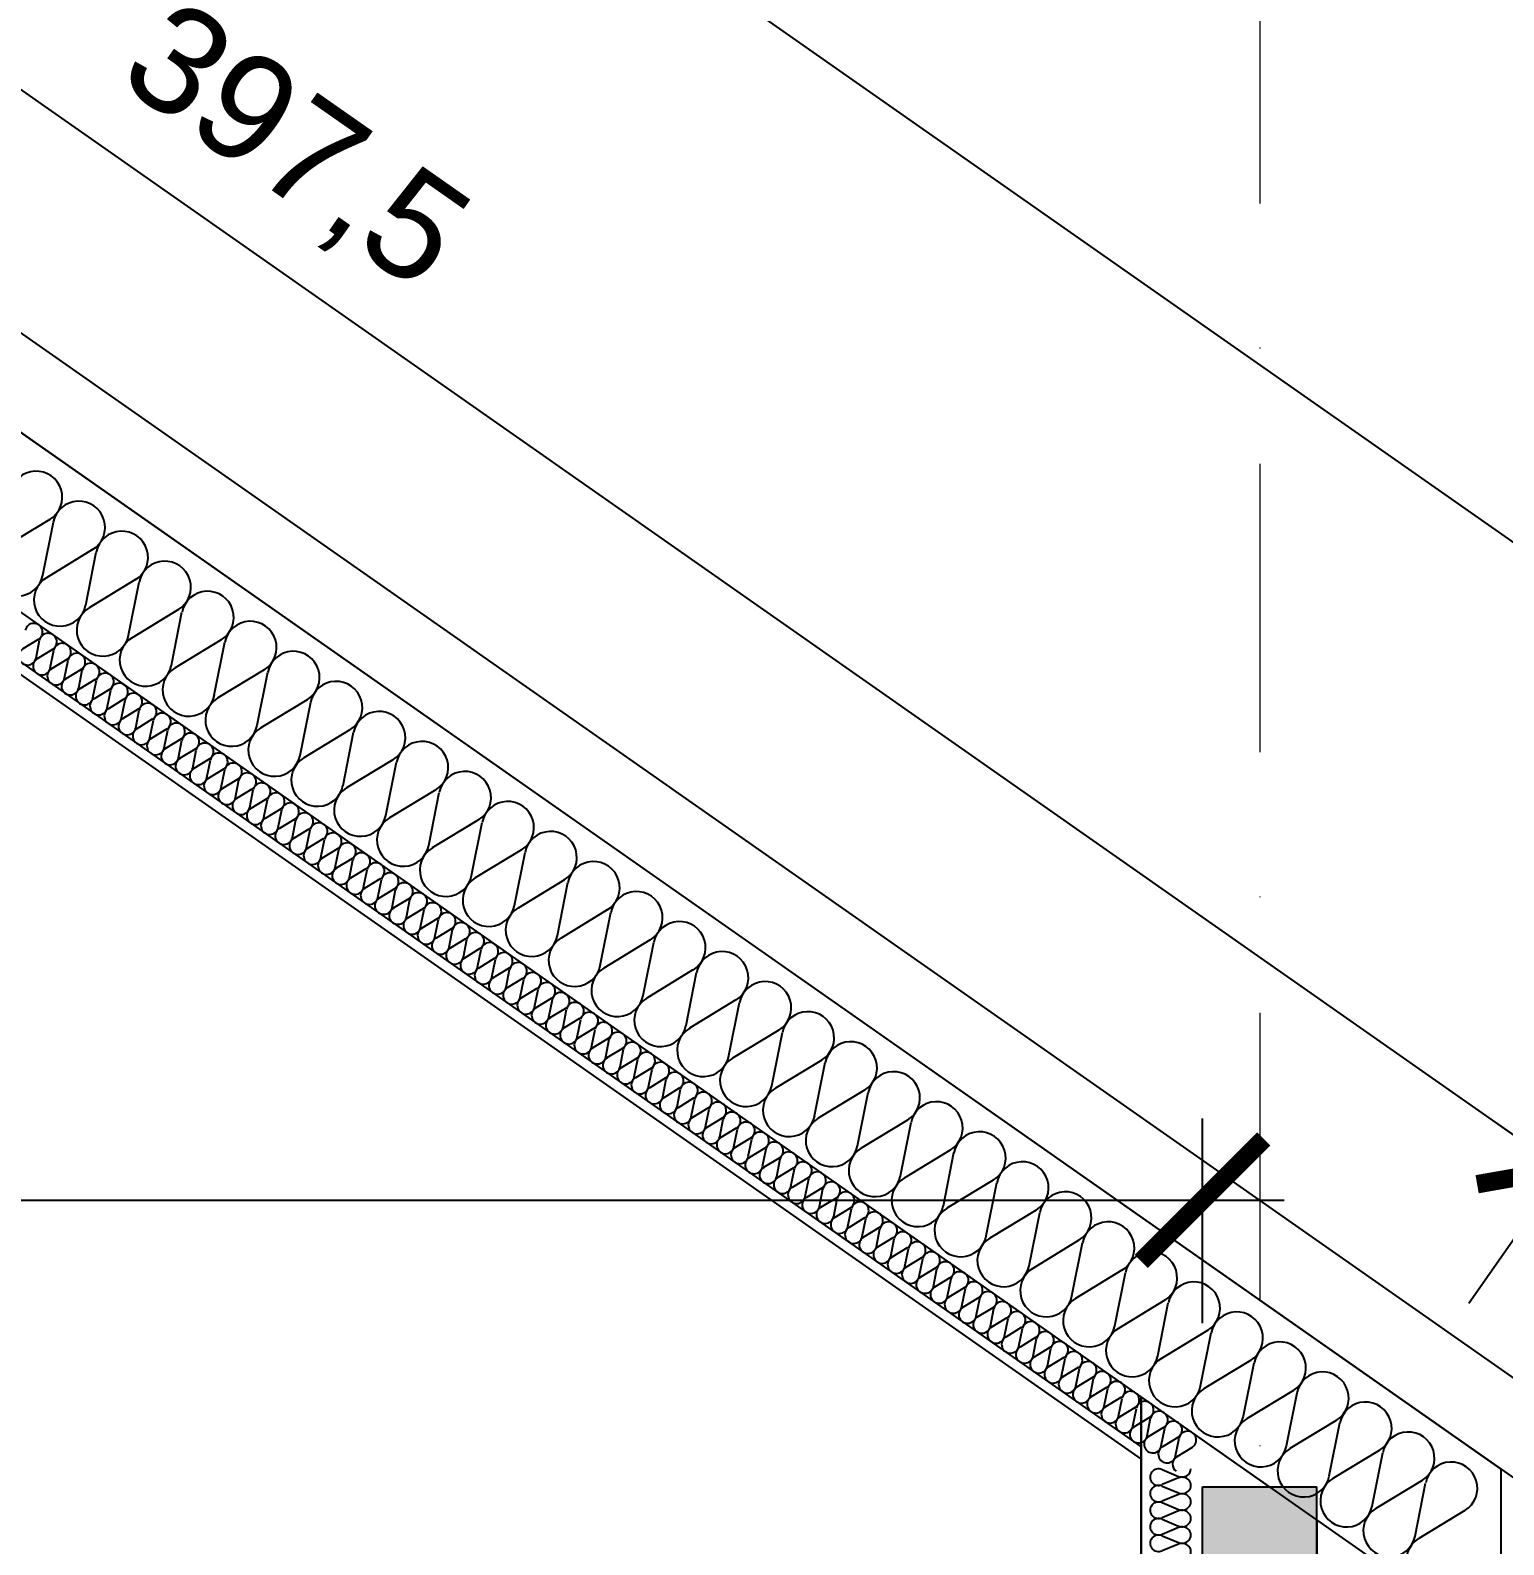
# Model space of a CAD drawing. Header units: millimetres. Extents: x 4647 to 73915, y -13612 to -8141.
# Drawn here: x 12523.1 to 12703.3, y -10676.7 to -10491.4 of the extents above; entities that cross this region are included whole.
import ezdxf
from ezdxf.enums import TextEntityAlignment as Align

# ---------------------------------------------------------------- set-up
doc = ezdxf.new("R2010")
doc.units = ezdxf.units.MM
doc.linetypes.add('Kropki i Kreski', pattern=[67.027776, 35.277777, -17.638888, 0, -14.111111])
for name, color, linetype in [('2D - Ogólne', 7, 'Continuous'), ('Konstrukcja - Dach', 7, 'Continuous'), ('Konstrukcja - Siatka mod', 7, 'Continuous'), ('Konstrukcja - Ściany zew', 7, 'Continuous')]:
    doc.layers.add(name, color=color, linetype=linetype)
doc.layers.add('a_wymiary', color=250, linetype='Continuous', lineweight=9)
doc.layers.add('Konstrukcja - Siatka mod_Nr_Pióra__1', color=7, linetype='Continuous', lineweight=5)
doc.layers.add('Konstrukcja - Siatka mod_Nr_Pióra__4', color=7, linetype='Continuous', lineweight=5, true_color=0x029e21)
doc.styles.add('GENERATED_STYLE_1', font='arialbd.ttf')
doc.styles.get("Standard").update_dxf_attribs({"font": 'arial.ttf'})
doc.dimstyles.new('1-100', dxfattribs={"dimtxt": 13, "dimasz": 15, "dimexe": 10, "dimexo": 20, "dimgap": 5, "dimtad": 1, "dimdec": 1, "dimrnd": 0.5, "dimtxsty": 'Standard', "dimblk": 'ARCHTICK', "dimcen": 0.09, "dimdle": 10, "dimadec": 0, "dimazin": 0, "dimtfac": 1, "dimtdec": 1, "dimtofl": 0, "dimtmove": 0, "dimatfit": 3, "dimfxl": 10, "dimfxlon": 1, "dimtolj": 1, "dimtzin": 0, "dimarcsym": 0})

# ---------------------------------------------------------------- blocks, each defined once
blk = doc.blocks.new('Standardowy znacznik siatki_3')
at = {"layer": 'Konstrukcja - Siatka mod_Nr_Pióra__4', "linetype": 'Kropki i Kreski'}
blk.add_line((1, 0), (1660.6, 0), dxfattribs=at)
at = {"layer": 'Konstrukcja - Siatka mod_Nr_Pióra__1', "style": 'GENERATED_STYLE_1'}
blk.add_attdef('AC_MarkerText_1', text='', height=18, rotation=90, dxfattribs=at).set_placement((-6.71, -6.83), align=Align.BOTTOM_LEFT)
blk = doc.blocks.new('_ArchTick')
at = {"color": 0, "linetype": 'ByBlock', "const_width": 0.15}
blk.add_lwpolyline([(-0.5, -0.5), (0.5, 0.5)], dxfattribs=at)
blk = doc.blocks.new('*D802')
at = {"layer": 'a_wymiary', "color": 0, "lineweight": -2, "transparency": 16777216}
for p, q in [((11649, -10180.91), (11649, -10150.91)), ((12748.98, -10180.91), (12748.98, -10150.91)), ((11639, -10160.91), (12758.98, -10160.91))]:
    blk.add_line(p, q, dxfattribs=at)
at = {"layer": 'DEFPOINTS', "color": 0, "transparency": 16777216}
for p in [(12748.98, -10160.91), (11649, -10687.41), (12748.98, -10687.41)]:
    blk.add_point(p, dxfattribs=at)
at = {"layer": 'a_wymiary', "color": 0, "lineweight": -2, "transparency": 16777216, "xscale": 15, "yscale": 15, "zscale": 15, "rotation": 180}
blk.add_blockref('_ArchTick', (11649, -10160.91), dxfattribs=at)
at = {"layer": 'a_wymiary', "color": 0, "lineweight": -2, "transparency": 16777216, "xscale": 15, "yscale": 15, "zscale": 15}
blk.add_blockref('_ArchTick', (12748.98, -10160.91), dxfattribs=at)
at = {"layer": 'a_wymiary', "color": 0, "transparency": 16777216, "insert": (12198.99, -10149.28), "char_height": 13, "attachment_point": 5}
blk.add_mtext('\\A1;1100', dxfattribs=at)
blk = doc.blocks.new('*D803')
at = {"layer": 'a_wymiary', "color": 0, "lineweight": -2, "transparency": 16777216}
for p, q in [((11731.48, -10212.51), (11731.48, -10182.51)), ((12666.48, -10212.51), (12666.48, -10182.51)), ((11721.48, -10192.51), (12676.48, -10192.51))]:
    blk.add_line(p, q, dxfattribs=at)
at = {"layer": 'DEFPOINTS', "color": 0, "transparency": 16777216}
for p in [(12666.48, -10192.51), (11731.48, -10669.57), (12666.48, -10669.57)]:
    blk.add_point(p, dxfattribs=at)
at = {"layer": 'a_wymiary', "color": 0, "lineweight": -2, "transparency": 16777216, "xscale": 15, "yscale": 15, "zscale": 15, "rotation": 180}
blk.add_blockref('_ArchTick', (11731.48, -10192.51), dxfattribs=at)
at = {"layer": 'a_wymiary', "color": 0, "lineweight": -2, "transparency": 16777216, "xscale": 15, "yscale": 15, "zscale": 15}
blk.add_blockref('_ArchTick', (12666.48, -10192.51), dxfattribs=at)
at = {"layer": 'a_wymiary', "color": 0, "transparency": 16777216, "insert": (12198.98, -10180.86), "char_height": 13, "attachment_point": 5}
blk.add_mtext('\\A1;935', dxfattribs=at)
blk = doc.blocks.new('*D808')
at = {"layer": 'a_wymiary', "color": 0, "lineweight": -2, "transparency": 16777216}
for p, q in [((12699.04, -10647.12), (12716.25, -10622.54)), ((12787.2, -10684.43), (12702.32, -10625)), ((12767.54, -10695.08), (12784.75, -10670.51))]:
    blk.add_line(p, q, dxfattribs=at)
at = {"layer": 'DEFPOINTS', "color": 0, "transparency": 16777216}
for p in [(12710.51, -10630.73), (12680.48, -10673.62), (12748.98, -10721.59)]:
    blk.add_point(p, dxfattribs=at)
at = {"layer": 'a_wymiary', "color": 0, "lineweight": -2, "transparency": 16777216, "xscale": 15, "yscale": 15, "zscale": 15}
for p, rotation in [((12710.51, -10630.73), 145.0000011270101), ((12779.01, -10678.7), 325.0000011270101)]:
    blk.add_blockref('_ArchTick', p, dxfattribs=dict(at, rotation=rotation))
at = {"layer": 'a_wymiary', "color": 0, "transparency": 16777216, "insert": (12752.11, -10644.22), "char_height": 13, "attachment_point": 5, "rotation": 325}
blk.add_mtext('\\A1;83,5', dxfattribs=at)
blk = doc.blocks.new('*D809')
at = {"layer": 'a_wymiary', "color": 0, "lineweight": -2, "transparency": 16777216}
for p, q in [((12373.56, -10419.21), (12390.77, -10394.64)), ((12718.7, -10636.47), (12376.84, -10397.09)), ((12699.04, -10647.12), (12716.25, -10622.54))]:
    blk.add_line(p, q, dxfattribs=at)
at = {"layer": 'DEFPOINTS', "color": 0, "transparency": 16777216}
for p in [(12385.03, -10402.83), (12355, -10445.72), (12680.48, -10673.62)]:
    blk.add_point(p, dxfattribs=at)
at = {"layer": 'a_wymiary', "color": 0, "lineweight": -2, "transparency": 16777216, "xscale": 15, "yscale": 15, "zscale": 15}
for p, rotation in [((12385.03, -10402.83), 145.0000011269738), ((12710.51, -10630.73), 325.0000011269738)]:
    blk.add_blockref('_ArchTick', p, dxfattribs=dict(at, rotation=rotation))
at = {"layer": 'a_wymiary', "color": 0, "transparency": 16777216, "insert": (12555.12, -10506.29), "char_height": 13, "attachment_point": 5, "rotation": 325}
blk.add_mtext('\\A1;397,5', dxfattribs=at)
blk = doc.blocks.new('*D811')
at = {"layer": 'a_wymiary', "color": 0, "lineweight": -2, "transparency": 16777216}
for p, q in [((12251.58, -10261.38), (12268.79, -10236.8)), ((12254.86, -10239.26), (12821.23, -10635.84)), ((12801.57, -10646.49), (12818.78, -10621.91))]:
    blk.add_line(p, q, dxfattribs=at)
at = {"layer": 'DEFPOINTS', "color": 0, "transparency": 16777216}
for p in [(12198.99, -10336.48), (12813.04, -10630.1), (12748.98, -10721.59)]:
    blk.add_point(p, dxfattribs=at)
at = {"layer": 'a_wymiary', "color": 0, "lineweight": -2, "transparency": 16777216, "xscale": 15, "yscale": 15, "zscale": 15}
for p, rotation in [((12263.05, -10245), 145.0000006898322), ((12813.04, -10630.1), 325.0000006898322)]:
    blk.add_blockref('_ArchTick', p, dxfattribs=dict(at, rotation=rotation))
at = {"layer": 'a_wymiary', "color": 0, "transparency": 16777216, "insert": (12545.39, -10427.05), "char_height": 13, "attachment_point": 5, "rotation": 325}
blk.add_mtext('\\A1;671,5', dxfattribs=at)
blk = doc.blocks.new('*D812')
at = {"layer": 'a_wymiary', "color": 0, "lineweight": -2, "transparency": 16777216}
for p, q in [((11731.48, -10649.57), (11731.48, -10624.52)), ((12666.48, -10649.57), (12666.48, -10624.52)), ((11721.48, -10634.52), (12676.48, -10634.52))]:
    blk.add_line(p, q, dxfattribs=at)
at = {"layer": 'DEFPOINTS', "color": 0, "transparency": 16777216}
for p in [(12666.48, -10634.52), (11731.48, -10669.57), (12666.48, -10669.57)]:
    blk.add_point(p, dxfattribs=at)
at = {"layer": 'a_wymiary', "color": 0, "lineweight": -2, "transparency": 16777216, "xscale": 15, "yscale": 15, "zscale": 15, "rotation": 180}
blk.add_blockref('_ArchTick', (11731.48, -10634.52), dxfattribs=at)
at = {"layer": 'a_wymiary', "color": 0, "lineweight": -2, "transparency": 16777216, "xscale": 15, "yscale": 15, "zscale": 15}
blk.add_blockref('_ArchTick', (12666.48, -10634.52), dxfattribs=at)
at = {"layer": 'a_wymiary', "color": 0, "transparency": 16777216, "insert": (12198.98, -10622.88), "char_height": 13, "attachment_point": 5}
blk.add_mtext('\\A1;935', dxfattribs=at)

msp = doc.modelspace()

# ---------------------------------------------------------------- hatches: boundary and pattern name
at = {"layer": 'Konstrukcja - Dach', "linetype": 'Continuous', "lineweight": 0}
msp.add_hatch(color=46, dxfattribs=at).paths.add_polyline_path([(12666.48, -10683.57), (12680.48, -10683.57), (12680.48, -10669.57), (12666.48, -10669.57)], flags=0)

# ---------------------------------------------------------------- linework, layer by layer
for p, q in [((12658.98, -10658.57), (12413.34, -10486.57)), ((12658.98, -10788.57), (12658.98, -10658.57)), ((12658.98, -10658.57), (12658.98, -10683.57)), ((12674.69, -10669.57), (12658.98, -10658.57)), ((12666.48, -10683.57), (12666.48, -10669.57)), ((12666.48, -10669.57), (12674.69, -10669.57)), ((12687.98, -10678.87), (12680.48, -10673.62)), ((12680.48, -10673.62), (12680.48, -10683.57))]:
    msp.add_line(p, q)
at = {"layer": '2D - Ogólne'}
for p, q in [((12198.99, -10314.51), (12702.98, -10667.4)), ((12525.51, -10551.29), (12519.85, -10554.72)), ((12524.65, -10558.09), (12525.95, -10551.6)), ((12530.75, -10554.96), (12525.09, -10558.4)), ((12529.9, -10561.76), (12531.19, -10555.27)), ((12536, -10558.63), (12530.34, -10562.07)), ((12535.14, -10565.43), (12536.44, -10558.94)), ((12541.24, -10562.3), (12535.58, -10565.74)), ((12540.39, -10569.11), (12541.68, -10562.61)), ((12546.49, -10565.98), (12540.83, -10569.41)), ((12545.63, -10572.78), (12546.93, -10566.29)), ((12551.73, -10569.65), (12546.07, -10573.09)), ((12550.88, -10576.45), (12552.17, -10569.96)), ((12556.97, -10573.32), (12551.32, -10576.76)), ((12556.12, -10580.12), (12557.42, -10573.63)), ((12562.22, -10576.99), (12556.56, -10580.43)), ((12561.37, -10583.79), (12562.66, -10577.3)), ((12567.46, -10580.67), (12561.81, -10584.1)), ((12566.61, -10587.47), (12567.9, -10580.97)), ((12572.71, -10584.34), (12567.05, -10587.77)), ((12571.85, -10591.14), (12573.15, -10584.65)), ((12577.95, -10588.01), (12572.29, -10591.45)), ((12577.1, -10594.81), (12578.39, -10588.32)), ((12583.2, -10591.68), (12577.54, -10595.12)), ((12582.34, -10598.48), (12583.64, -10591.99)), ((12588.44, -10595.35), (12582.78, -10598.79)), ((12587.59, -10602.15), (12588.88, -10595.66)), ((12593.69, -10599.03), (12588.03, -10602.46)), ((12592.83, -10605.83), (12594.13, -10599.33)), ((12598.93, -10602.7), (12593.27, -10606.14)), ((12598.08, -10609.5), (12599.37, -10603.01)), ((12604.17, -10606.37), (12598.52, -10609.81)), ((12603.32, -10613.17), (12604.61, -10606.68)), ((12609.42, -10610.04), (12603.76, -10613.48)), ((12608.56, -10616.84), (12609.86, -10610.35)), ((12614.66, -10613.71), (12609.01, -10617.15)), ((12613.81, -10620.52), (12615.1, -10614.02)), ((12619.91, -10617.39), (12614.25, -10620.82)), ((12619.05, -10624.19), (12620.35, -10617.7)), ((12625.15, -10621.06), (12619.49, -10624.5)), ((12624.3, -10627.86), (12625.59, -10621.37)), ((12630.4, -10624.73), (12624.74, -10628.17)), ((12629.54, -10631.53), (12630.84, -10625.04)), ((12635.64, -10628.4), (12629.98, -10631.84)), ((12634.79, -10635.2), (12636.08, -10628.71)), ((12640.88, -10632.08), (12635.23, -10635.51)), ((12640.03, -10638.88), (12641.33, -10632.38)), ((12646.13, -10635.75), (12640.47, -10639.18)), ((12645.28, -10642.55), (12646.57, -10636.06)), ((12651.37, -10639.42), (12645.72, -10642.86)), ((12650.52, -10646.22), (12651.81, -10639.73)), ((12656.62, -10643.09), (12650.96, -10646.53)), ((12655.76, -10649.89), (12657.06, -10643.4)), ((12661.86, -10646.76), (12656.2, -10650.2)), ((12661.01, -10653.56), (12662.3, -10647.07)), ((12667.11, -10650.44), (12661.45, -10653.87)), ((12666.25, -10657.24), (12667.55, -10650.75)), ((12672.35, -10654.11), (12666.69, -10657.55)), ((12671.5, -10660.91), (12672.79, -10654.42)), ((12677.6, -10657.78), (12671.94, -10661.22)), ((12676.74, -10664.58), (12678.04, -10658.09)), ((12682.84, -10661.45), (12677.18, -10664.89)), ((12681.99, -10668.25), (12683.28, -10661.76)), ((12688.08, -10665.13), (12682.43, -10668.56)), ((12687.23, -10671.93), (12688.52, -10665.43)), ((12702.98, -10667.4), (12702.98, -10689.38)), ((12693.33, -10668.8), (12687.67, -10672.23)), ((12692.47, -10675.6), (12693.77, -10669.11)), ((12698.57, -10672.47), (12692.92, -10675.91))]:
    msp.add_line(p, q, dxfattribs=at)
at = {"layer": '2D - Ogólne', "color": 161, "lineweight": 25}
for p, q in [((12419.98, -10497.32), (12658.98, -10664.67)), ((12419.58, -10498.57), (12658.98, -10666.2))]:
    msp.add_line(p, q, dxfattribs=at)
at = {"layer": '2D - Ogólne'}
for centre, start_param, end_param in [((12523.84, -10548.56), 2.728799, 6.695979), ((12529.08, -10552.23), 2.728799, 6.695979), ((12534.33, -10555.9), 2.728799, 6.695979), ((12521.52, -10557.46), 5.870392, 9.837571), ((12539.57, -10559.57), 2.728799, 6.695979), ((12526.76, -10561.13), 5.870392, 9.837571), ((12544.82, -10563.25), 2.728799, 6.695979), ((12532.01, -10564.8), 5.870392, 9.837571), ((12550.06, -10566.92), 2.728799, 6.695979), ((12537.25, -10568.47), 5.870392, 9.837571), ((12555.31, -10570.59), 2.728799, 6.695979), ((12542.5, -10572.14), 5.870392, 9.837571), ((12560.55, -10574.26), 2.728799, 6.695979), ((12547.74, -10575.82), 5.870392, 9.837571), ((12565.8, -10577.94), 2.728799, 6.695979), ((12552.98, -10579.49), 5.870392, 9.837571), ((12571.04, -10581.61), 2.728799, 6.695979), ((12558.23, -10583.16), 5.870392, 9.837571), ((12576.28, -10585.28), 2.728799, 6.695979), ((12563.47, -10586.83), 5.870392, 9.837571), ((12581.53, -10588.95), 2.728799, 6.695979), ((12568.72, -10590.5), 5.870392, 9.837571), ((12586.77, -10592.62), 2.728799, 6.695979), ((12573.96, -10594.18), 5.870392, 9.837571), ((12592.02, -10596.3), 2.728799, 6.695979), ((12579.21, -10597.85), 5.870392, 9.837571), ((12597.26, -10599.97), 2.728799, 6.695979), ((12584.45, -10601.52), 5.870392, 9.837571), ((12602.51, -10603.64), 2.728799, 6.695979), ((12589.7, -10605.19), 5.870392, 9.837571), ((12607.75, -10607.31), 2.728799, 6.695979), ((12594.94, -10608.87), 5.870392, 9.837571), ((12613, -10610.98), 2.728799, 6.695979), ((12600.18, -10612.54), 5.870392, 9.837571), ((12618.24, -10614.66), 2.728799, 6.695979), ((12605.43, -10616.21), 5.870392, 9.837571), ((12623.48, -10618.33), 2.728799, 6.695979), ((12610.67, -10619.88), 5.870392, 9.837571), ((12628.73, -10622), 2.728799, 6.695979), ((12615.92, -10623.55), 5.870392, 9.837571), ((12633.97, -10625.67), 2.728799, 6.695979), ((12621.16, -10627.23), 5.870392, 9.837571), ((12639.22, -10629.35), 2.728799, 6.695979), ((12626.41, -10630.9), 5.870392, 9.837571), ((12644.46, -10633.02), 2.728799, 6.695979), ((12631.65, -10634.57), 5.870392, 9.837571), ((12649.71, -10636.69), 2.728799, 6.695979), ((12636.9, -10638.24), 5.870392, 9.837571), ((12654.95, -10640.36), 2.728799, 6.695979), ((12642.14, -10641.91), 5.870392, 9.837571), ((12660.19, -10644.03), 2.728799, 6.695979), ((12647.38, -10645.59), 5.870392, 9.837571), ((12665.44, -10647.71), 2.728799, 6.695979), ((12652.63, -10649.26), 5.870392, 9.837571), ((12670.68, -10651.38), 2.728799, 6.695979), ((12657.87, -10652.93), 5.870392, 9.837571), ((12675.93, -10655.05), 2.728799, 6.695979), ((12663.12, -10656.6), 5.870392, 9.837571), ((12681.17, -10658.72), 2.728799, 6.695979), ((12668.36, -10660.28), 5.870392, 9.837571), ((12686.42, -10662.4), 2.728799, 6.695979), ((12673.61, -10663.95), 5.870392, 9.837571), ((12691.66, -10666.07), 2.728799, 6.695979), ((12678.85, -10667.62), 5.870392, 9.837571), ((12696.91, -10669.74), 2.728799, 6.695979), ((12684.09, -10671.29), 5.870392, 9.837571), ((12689.34, -10674.96), 5.870392, 9.837571), ((12694.58, -10678.64), 5.870392, 7.853982)]:
    msp.add_ellipse(centre, major_axis=(-2.62, 1.84), ratio=0.996583, start_param=start_param, end_param=end_param, dxfattribs=at)
at = {"layer": 'Konstrukcja - Dach'}
for p, q in [((12748.98, -10687.41), (12198.99, -10302.3)), ((12748.98, -10699.61), (12198.99, -10314.51)), ((12748.98, -10699.61), (12198.99, -10314.51)), ((12748.98, -10721.59), (12198.99, -10336.48)), ((12524.11, -10565.95), (12522.23, -10567.1)), ((12523.83, -10568.22), (12524.26, -10566.05)), ((12525.86, -10567.17), (12523.97, -10568.32)), ((12525.57, -10569.44), (12526, -10567.27)), ((12527.6, -10568.39), (12525.71, -10569.54)), ((12527.31, -10570.66), (12527.74, -10568.49)), ((12529.34, -10569.61), (12527.46, -10570.76)), ((12529.05, -10571.88), (12529.49, -10569.71)), ((12531.08, -10570.83), (12529.2, -10571.98)), ((12530.79, -10573.1), (12531.23, -10570.93)), ((12532.82, -10572.05), (12530.94, -10573.2)), ((12532.54, -10574.32), (12532.97, -10572.15)), ((12534.57, -10573.27), (12532.68, -10574.42)), ((12534.28, -10575.54), (12534.71, -10573.37)), ((12536.31, -10574.49), (12534.42, -10575.64)), ((12536.02, -10576.76), (12536.45, -10574.59)), ((12538.05, -10575.71), (12536.17, -10576.86)), ((12537.76, -10577.98), (12538.2, -10575.81)), ((12539.79, -10576.93), (12537.91, -10578.08)), ((12539.5, -10579.19), (12539.94, -10577.03)), ((12541.53, -10578.15), (12539.65, -10579.3)), ((12541.25, -10580.41), (12541.68, -10578.25)), ((12543.28, -10579.37), (12541.39, -10580.52)), ((12542.99, -10581.63), (12543.42, -10579.47)), ((12545.02, -10580.59), (12543.13, -10581.74)), ((12544.73, -10582.85), (12545.16, -10580.69)), ((12546.76, -10581.81), (12544.88, -10582.96)), ((12546.47, -10584.07), (12546.91, -10581.91)), ((12548.5, -10583.03), (12546.62, -10584.18)), ((12548.21, -10585.29), (12548.65, -10583.13)), ((12550.24, -10584.25), (12548.36, -10585.4)), ((12549.96, -10586.51), (12550.39, -10584.35)), ((12551.99, -10585.47), (12550.1, -10586.62)), ((12551.7, -10587.73), (12552.13, -10585.57)), ((12553.73, -10586.69), (12551.84, -10587.84)), ((12553.44, -10588.95), (12553.87, -10586.79)), ((12555.47, -10587.91), (12553.59, -10589.06)), ((12555.18, -10590.17), (12555.62, -10588.01)), ((12557.21, -10589.13), (12555.33, -10590.28)), ((12556.92, -10591.39), (12557.36, -10589.23)), ((12558.95, -10590.35), (12557.07, -10591.49)), ((12558.67, -10592.61), (12559.1, -10590.45)), ((12560.7, -10591.57), (12558.81, -10592.71)), ((12560.41, -10593.83), (12560.84, -10591.67)), ((12562.44, -10592.79), (12560.55, -10593.93)), ((12562.15, -10595.05), (12562.58, -10592.89)), ((12564.18, -10594.01), (12562.3, -10595.15)), ((12563.89, -10596.27), (12564.33, -10594.11)), ((12565.92, -10595.23), (12564.04, -10596.37)), ((12565.63, -10597.49), (12566.07, -10595.33)), ((12567.66, -10596.45), (12565.78, -10597.59)), ((12567.38, -10598.71), (12567.81, -10596.55)), ((12569.41, -10597.67), (12567.52, -10598.81)), ((12569.12, -10599.93), (12569.55, -10597.77)), ((12571.15, -10598.89), (12569.26, -10600.03)), ((12570.86, -10601.15), (12571.29, -10598.99)), ((12572.89, -10600.11), (12571.01, -10601.25)), ((12572.6, -10602.37), (12573.04, -10600.21)), ((12574.63, -10601.33), (12572.75, -10602.47)), ((12574.34, -10603.59), (12574.78, -10601.43)), ((12576.37, -10602.54), (12574.49, -10603.69)), ((12576.09, -10604.81), (12576.52, -10602.65)), ((12578.12, -10603.76), (12576.23, -10604.91)), ((12577.83, -10606.03), (12578.26, -10603.87)), ((12579.86, -10604.98), (12577.97, -10606.13)), ((12579.57, -10607.25), (12580, -10605.09)), ((12581.6, -10606.2), (12579.72, -10607.35)), ((12581.31, -10608.47), (12581.75, -10606.31)), ((12583.34, -10607.42), (12581.46, -10608.57)), ((12583.05, -10609.69), (12583.49, -10607.53)), ((12585.08, -10608.64), (12583.2, -10609.79)), ((12584.8, -10610.91), (12585.23, -10608.75)), ((12586.83, -10609.86), (12584.94, -10611.01)), ((12586.54, -10612.13), (12586.97, -10609.97)), ((12588.57, -10611.08), (12586.68, -10612.23)), ((12588.28, -10613.35), (12588.71, -10611.19)), ((12590.31, -10612.3), (12588.43, -10613.45)), ((12590.02, -10614.57), (12590.46, -10612.41)), ((12592.05, -10613.52), (12590.17, -10614.67)), ((12591.76, -10615.79), (12592.2, -10613.63)), ((12593.79, -10614.74), (12591.91, -10615.89)), ((12593.51, -10617.01), (12593.94, -10614.84)), ((12595.54, -10615.96), (12593.65, -10617.11)), ((12595.25, -10618.23), (12595.68, -10616.06)), ((12597.28, -10617.18), (12595.39, -10618.33)), ((12596.99, -10619.45), (12597.42, -10617.28)), ((12599.02, -10618.4), (12597.14, -10619.55)), ((12598.73, -10620.67), (12599.17, -10618.5)), ((12600.76, -10619.62), (12598.88, -10620.77)), ((12600.47, -10621.89), (12600.91, -10619.72)), ((12602.5, -10620.84), (12600.62, -10621.99)), ((12602.22, -10623.11), (12602.65, -10620.94)), ((12604.25, -10622.06), (12602.36, -10623.21)), ((12603.96, -10624.33), (12604.39, -10622.16)), ((12605.99, -10623.28), (12604.1, -10624.43)), ((12605.7, -10625.55), (12606.13, -10623.38)), ((12607.73, -10624.5), (12605.85, -10625.65)), ((12607.44, -10626.76), (12607.88, -10624.6)), ((12609.47, -10625.72), (12607.59, -10626.87)), ((12609.18, -10627.98), (12609.62, -10625.82)), ((12611.21, -10626.94), (12609.33, -10628.09)), ((12610.93, -10629.2), (12611.36, -10627.04)), ((12612.96, -10628.16), (12611.07, -10629.31)), ((12612.67, -10630.42), (12613.1, -10628.26)), ((12614.7, -10629.38), (12612.81, -10630.53)), ((12614.41, -10631.64), (12614.84, -10629.48)), ((12616.44, -10630.6), (12614.56, -10631.75)), ((12616.15, -10632.86), (12616.59, -10630.7)), ((12618.18, -10631.82), (12616.3, -10632.97)), ((12617.89, -10634.08), (12618.33, -10631.92)), ((12619.92, -10633.04), (12618.04, -10634.19)), ((12619.64, -10635.3), (12620.07, -10633.14)), ((12621.66, -10634.26), (12619.78, -10635.41)), ((12621.38, -10636.52), (12621.81, -10634.36)), ((12623.41, -10635.48), (12621.52, -10636.63)), ((12623.12, -10637.74), (12623.55, -10635.58)), ((12625.15, -10636.7), (12623.27, -10637.85)), ((12624.86, -10638.96), (12625.3, -10636.8)), ((12626.89, -10637.92), (12625.01, -10639.06)), ((12626.6, -10640.18), (12627.04, -10638.02)), ((12628.63, -10639.14), (12626.75, -10640.28)), ((12628.35, -10641.4), (12628.78, -10639.24)), ((12630.37, -10640.36), (12628.49, -10641.5)), ((12630.09, -10642.62), (12630.52, -10640.46)), ((12632.12, -10641.58), (12630.23, -10642.72)), ((12631.83, -10643.84), (12632.26, -10641.68)), ((12633.86, -10642.8), (12631.98, -10643.94)), ((12633.57, -10645.06), (12634.01, -10642.9)), ((12635.6, -10644.02), (12633.72, -10645.16)), ((12635.31, -10646.28), (12635.75, -10644.12)), ((12637.34, -10645.24), (12635.46, -10646.38)), ((12637.06, -10647.5), (12637.49, -10645.34)), ((12639.08, -10646.46), (12637.2, -10647.6)), ((12638.8, -10648.72), (12639.23, -10646.56)), ((12640.83, -10647.68), (12638.94, -10648.82)), ((12640.54, -10649.94), (12640.97, -10647.78)), ((12642.57, -10648.9), (12640.69, -10650.04)), ((12642.28, -10651.16), (12642.72, -10649)), ((12644.31, -10650.11), (12642.43, -10651.26)), ((12644.02, -10652.38), (12644.46, -10650.22)), ((12646.05, -10651.33), (12644.17, -10652.48)), ((12645.76, -10653.6), (12646.2, -10651.44)), ((12647.79, -10652.55), (12645.91, -10653.7)), ((12647.51, -10654.82), (12647.94, -10652.66)), ((12649.54, -10653.77), (12647.65, -10654.92)), ((12649.25, -10656.04), (12649.68, -10653.88)), ((12651.28, -10654.99), (12649.4, -10656.14)), ((12650.99, -10657.26), (12651.42, -10655.1)), ((12653.02, -10656.21), (12651.14, -10657.36)), ((12652.73, -10658.48), (12653.17, -10656.32)), ((12654.76, -10657.43), (12652.88, -10658.58)), ((12654.47, -10659.7), (12654.91, -10657.54)), ((12656.5, -10658.65), (12654.62, -10659.8)), ((12656.22, -10660.92), (12656.65, -10658.76)), ((12658.25, -10659.87), (12656.36, -10661.02)), ((12657.96, -10662.14), (12658.39, -10659.98)), ((12659.99, -10661.09), (12658.11, -10662.24)), ((12659.7, -10663.36), (12660.13, -10661.2)), ((12661.73, -10662.31), (12659.85, -10663.46)), ((12661.44, -10664.58), (12661.88, -10662.41)), ((12663.47, -10663.53), (12661.59, -10664.68)), ((12663.18, -10665.8), (12663.62, -10663.63)), ((12665.21, -10664.75), (12663.33, -10665.9)), ((12661.54, -10667.46), (12663.56, -10668.3)), ((12663.56, -10668.47), (12661.54, -10669.31)), ((12661.54, -10669.48), (12663.56, -10670.33)), ((12663.56, -10670.5), (12661.54, -10671.34)), ((12661.54, -10671.51), (12663.56, -10672.35)), ((12663.56, -10672.52), (12661.54, -10673.36)), ((12661.54, -10673.53), (12663.56, -10674.37)), ((12663.56, -10674.54), (12661.54, -10675.39)), ((12661.54, -10675.56), (12663.56, -10676.4)), ((12663.56, -10676.57), (12661.54, -10677.41))]:
    msp.add_line(p, q, dxfattribs=at)
at = {"layer": 'Konstrukcja - Dach', "color": 171, "lineweight": 25}
for p, q in [((12666.48, -10669.57), (12680.48, -10669.57)), ((12666.48, -10683.57), (12666.48, -10669.57)), ((12680.48, -10683.57), (12680.48, -10669.57))]:
    msp.add_line(p, q, dxfattribs=at)
at = {"layer": 'Konstrukcja - Dach'}
for centre, major_axis, ratio, start_param, end_param in [((12523.56, -10565.04), (-0.61, -0.871), 0.999898, 1.158003, 5.125183), ((12525.3, -10566.26), (-0.61, -0.871), 0.999898, 1.158003, 5.125183), ((12522.78, -10568.01), (-0.61, -0.871), 0.999898, 4.299595, 8.266774), ((12527.04, -10567.48), (-0.61, -0.871), 0.999898, 1.158003, 5.125183), ((12528.79, -10568.7), (-0.61, -0.871), 0.999898, 1.158003, 5.125183), ((12524.53, -10569.23), (-0.61, -0.871), 0.999898, 4.299595, 8.266774), ((12526.27, -10570.45), (-0.61, -0.871), 0.999898, 4.299595, 8.266774), ((12530.53, -10569.92), (-0.61, -0.871), 0.999898, 1.158003, 5.125183), ((12528.01, -10571.67), (-0.61, -0.871), 0.999898, 4.299595, 8.266774), ((12532.27, -10571.14), (-0.61, -0.871), 0.999898, 1.158003, 5.125183), ((12534.01, -10572.36), (-0.61, -0.871), 0.999898, 1.158003, 5.125183), ((12529.75, -10572.89), (-0.61, -0.871), 0.999898, 4.299595, 8.266774), ((12531.49, -10574.11), (-0.61, -0.871), 0.999898, 4.299595, 8.266774), ((12535.75, -10573.58), (-0.61, -0.871), 0.999898, 1.158003, 5.125183), ((12533.24, -10575.33), (-0.61, -0.871), 0.999898, 4.299595, 8.266774), ((12537.5, -10574.8), (-0.61, -0.871), 0.999898, 1.158003, 5.125183), ((12539.24, -10576.02), (-0.61, -0.871), 0.999898, 1.158003, 5.125183), ((12534.98, -10576.55), (-0.61, -0.871), 0.999898, 4.299595, 8.266774), ((12536.72, -10577.77), (-0.61, -0.871), 0.999898, 4.299595, 8.266774), ((12540.98, -10577.24), (-0.61, -0.871), 0.999898, 1.158003, 5.125183), ((12538.46, -10578.99), (-0.61, -0.871), 0.999898, 4.299595, 8.266774), ((12542.72, -10578.46), (-0.61, -0.871), 0.999898, 1.158003, 5.125183), ((12544.46, -10579.68), (-0.61, -0.871), 0.999898, 1.158003, 5.125183), ((12540.2, -10580.21), (-0.61, -0.871), 0.999898, 4.299595, 8.266774), ((12541.95, -10581.43), (-0.61, -0.871), 0.999898, 4.299595, 8.266774), ((12546.21, -10580.9), (-0.61, -0.871), 0.999898, 1.158003, 5.125183), ((12543.69, -10582.64), (-0.61, -0.871), 0.999898, 4.299595, 8.266774), ((12547.95, -10582.12), (-0.61, -0.871), 0.999898, 1.158003, 5.125183), ((12549.69, -10583.34), (-0.61, -0.871), 0.999898, 1.158003, 5.125183), ((12545.43, -10583.86), (-0.61, -0.871), 0.999898, 4.299595, 8.266774), ((12547.17, -10585.08), (-0.61, -0.871), 0.999898, 4.299595, 8.266774), ((12551.43, -10584.56), (-0.61, -0.871), 0.999898, 1.158003, 5.125183), ((12548.91, -10586.3), (-0.61, -0.871), 0.999898, 4.299595, 8.266774), ((12553.17, -10585.78), (-0.61, -0.871), 0.999898, 1.158003, 5.125183), ((12554.92, -10587), (-0.61, -0.871), 0.999898, 1.158003, 5.125183), ((12550.66, -10587.52), (-0.61, -0.871), 0.999898, 4.299595, 8.266774), ((12552.4, -10588.74), (-0.61, -0.871), 0.999898, 4.299595, 8.266774), ((12556.66, -10588.22), (-0.61, -0.871), 0.999898, 1.158003, 5.125183), ((12554.14, -10589.96), (-0.61, -0.871), 0.999898, 4.299595, 8.266774), ((12558.4, -10589.44), (-0.61, -0.871), 0.999898, 1.158003, 5.125183), ((12560.14, -10590.66), (-0.61, -0.871), 0.999898, 1.158003, 5.125183), ((12555.88, -10591.18), (-0.61, -0.871), 0.999898, 4.299595, 8.266774), ((12557.62, -10592.4), (-0.61, -0.871), 0.999898, 4.299595, 8.266774), ((12561.88, -10591.88), (-0.61, -0.871), 0.999898, 1.158003, 5.125183), ((12559.37, -10593.62), (-0.61, -0.871), 0.999898, 4.299595, 8.266774), ((12563.63, -10593.1), (-0.61, -0.871), 0.999898, 1.158003, 5.125183), ((12565.37, -10594.32), (-0.61, -0.871), 0.999898, 1.158003, 5.125183), ((12561.11, -10594.84), (-0.61, -0.871), 0.999898, 4.299595, 8.266774), ((12562.85, -10596.06), (-0.61, -0.871), 0.999898, 4.299595, 8.266774), ((12567.11, -10595.54), (-0.61, -0.871), 0.999898, 1.158003, 5.125183), ((12564.59, -10597.28), (-0.61, -0.871), 0.999898, 4.299595, 8.266774), ((12568.85, -10596.76), (-0.61, -0.871), 0.999898, 1.158003, 5.125183), ((12570.59, -10597.98), (-0.61, -0.871), 0.999898, 1.158003, 5.125183), ((12566.33, -10598.5), (-0.61, -0.871), 0.999898, 4.299595, 8.266774), ((12568.08, -10599.72), (-0.61, -0.871), 0.999898, 4.299595, 8.266774), ((12572.34, -10599.2), (-0.61, -0.871), 0.999898, 1.158003, 5.125183), ((12574.08, -10600.42), (-0.61, -0.871), 0.999898, 1.158003, 5.125183), ((12569.82, -10600.94), (-0.61, -0.871), 0.999898, 4.299595, 8.266774), ((12575.82, -10601.64), (-0.61, -0.871), 0.999898, 1.158003, 5.125183), ((12571.56, -10602.16), (-0.61, -0.871), 0.999898, 4.299595, 8.266774), ((12573.3, -10603.38), (-0.61, -0.871), 0.999898, 4.299595, 8.266774), ((12577.56, -10602.86), (-0.61, -0.871), 0.999898, 1.158003, 5.125183), ((12579.3, -10604.08), (-0.61, -0.871), 0.999898, 1.158003, 5.125183), ((12575.04, -10604.6), (-0.61, -0.871), 0.999898, 4.299595, 8.266774), ((12576.79, -10605.82), (-0.61, -0.871), 0.999898, 4.299595, 8.266774), ((12581.05, -10605.3), (-0.61, -0.871), 0.999898, 1.158003, 5.125183), ((12578.53, -10607.04), (-0.61, -0.871), 0.999898, 4.299595, 8.266774), ((12582.79, -10606.52), (-0.61, -0.871), 0.999898, 1.158003, 5.125183), ((12584.53, -10607.74), (-0.61, -0.871), 0.999898, 1.158003, 5.125183), ((12580.27, -10608.26), (-0.61, -0.871), 0.999898, 4.299595, 8.266774), ((12582.01, -10609.48), (-0.61, -0.871), 0.999898, 4.299595, 8.266774), ((12586.27, -10608.96), (-0.61, -0.871), 0.999898, 1.158003, 5.125183), ((12583.75, -10610.7), (-0.61, -0.871), 0.999898, 4.299595, 8.266774), ((12588.01, -10610.18), (-0.61, -0.871), 0.999898, 1.158003, 5.125183), ((12589.76, -10611.39), (-0.61, -0.871), 0.999898, 1.158003, 5.125183), ((12585.5, -10611.92), (-0.61, -0.871), 0.999898, 4.299595, 8.266774), ((12587.24, -10613.14), (-0.61, -0.871), 0.999898, 4.299595, 8.266774), ((12591.5, -10612.61), (-0.61, -0.871), 0.999898, 1.158003, 5.125183), ((12588.98, -10614.36), (-0.61, -0.871), 0.999898, 4.299595, 8.266774), ((12593.24, -10613.83), (-0.61, -0.871), 0.999898, 1.158003, 5.125183), ((12594.98, -10615.05), (-0.61, -0.871), 0.999898, 1.158003, 5.125183), ((12590.72, -10615.58), (-0.61, -0.871), 0.999898, 4.299595, 8.266774), ((12592.46, -10616.8), (-0.61, -0.871), 0.999898, 4.299595, 8.266774), ((12596.72, -10616.27), (-0.61, -0.871), 0.999898, 1.158003, 5.125183), ((12594.21, -10618.02), (-0.61, -0.871), 0.999898, 4.299595, 8.266774), ((12598.47, -10617.49), (-0.61, -0.871), 0.999898, 1.158003, 5.125183), ((12600.21, -10618.71), (-0.61, -0.871), 0.999898, 1.158003, 5.125183), ((12595.95, -10619.24), (-0.61, -0.871), 0.999898, 4.299595, 8.266774), ((12597.69, -10620.46), (-0.61, -0.871), 0.999898, 4.299595, 8.266774), ((12601.95, -10619.93), (-0.61, -0.871), 0.999898, 1.158003, 5.125183), ((12599.43, -10621.68), (-0.61, -0.871), 0.999898, 4.299595, 8.266774), ((12603.69, -10621.15), (-0.61, -0.871), 0.999898, 1.158003, 5.125183), ((12605.43, -10622.37), (-0.61, -0.871), 0.999898, 1.158003, 5.125183), ((12601.17, -10622.9), (-0.61, -0.871), 0.999898, 4.299595, 8.266774), ((12602.91, -10624.12), (-0.61, -0.871), 0.999898, 4.299595, 8.266774), ((12607.18, -10623.59), (-0.61, -0.871), 0.999898, 1.158003, 5.125183), ((12604.66, -10625.34), (-0.61, -0.871), 0.999898, 4.299595, 8.266774), ((12608.92, -10624.81), (-0.61, -0.871), 0.999898, 1.158003, 5.125183), ((12610.66, -10626.03), (-0.61, -0.871), 0.999898, 1.158003, 5.125183), ((12606.4, -10626.56), (-0.61, -0.871), 0.999898, 4.299595, 8.266774), ((12608.14, -10627.78), (-0.61, -0.871), 0.999898, 4.299595, 8.266774), ((12612.4, -10627.25), (-0.61, -0.871), 0.999898, 1.158003, 5.125183), ((12609.88, -10629), (-0.61, -0.871), 0.999898, 4.299595, 8.266774), ((12614.14, -10628.47), (-0.61, -0.871), 0.999898, 1.158003, 5.125183), ((12615.89, -10629.69), (-0.61, -0.871), 0.999898, 1.158003, 5.125183), ((12611.62, -10630.22), (-0.61, -0.871), 0.999898, 4.299595, 8.266774), ((12613.37, -10631.43), (-0.61, -0.871), 0.999898, 4.299595, 8.266774), ((12617.63, -10630.91), (-0.61, -0.871), 0.999898, 1.158003, 5.125183), ((12615.11, -10632.65), (-0.61, -0.871), 0.999898, 4.299595, 8.266774), ((12619.37, -10632.13), (-0.61, -0.871), 0.999898, 1.158003, 5.125183), ((12621.11, -10633.35), (-0.61, -0.871), 0.999898, 1.158003, 5.125183), ((12616.85, -10633.87), (-0.61, -0.871), 0.999898, 4.299595, 8.266774), ((12618.59, -10635.09), (-0.61, -0.871), 0.999898, 4.299595, 8.266774), ((12622.85, -10634.57), (-0.61, -0.871), 0.999898, 1.158003, 5.125183), ((12620.33, -10636.31), (-0.61, -0.871), 0.999898, 4.299595, 8.266774), ((12624.6, -10635.79), (-0.61, -0.871), 0.999898, 1.158003, 5.125183), ((12626.34, -10637.01), (-0.61, -0.871), 0.999898, 1.158003, 5.125183), ((12622.08, -10637.53), (-0.61, -0.871), 0.999898, 4.299595, 8.266774), ((12623.82, -10638.75), (-0.61, -0.871), 0.999898, 4.299595, 8.266774), ((12628.08, -10638.23), (-0.61, -0.871), 0.999898, 1.158003, 5.125183), ((12625.56, -10639.97), (-0.61, -0.871), 0.999898, 4.299595, 8.266774), ((12629.82, -10639.45), (-0.61, -0.871), 0.999898, 1.158003, 5.125183), ((12631.56, -10640.67), (-0.61, -0.871), 0.999898, 1.158003, 5.125183), ((12627.3, -10641.19), (-0.61, -0.871), 0.999898, 4.299595, 8.266774), ((12629.04, -10642.41), (-0.61, -0.871), 0.999898, 4.299595, 8.266774), ((12633.31, -10641.89), (-0.61, -0.871), 0.999898, 1.158003, 5.125183), ((12630.79, -10643.63), (-0.61, -0.871), 0.999898, 4.299595, 8.266774), ((12635.05, -10643.11), (-0.61, -0.871), 0.999898, 1.158003, 5.125183), ((12636.79, -10644.33), (-0.61, -0.871), 0.999898, 1.158003, 5.125183), ((12632.53, -10644.85), (-0.61, -0.871), 0.999898, 4.299595, 8.266774), ((12634.27, -10646.07), (-0.61, -0.871), 0.999898, 4.299595, 8.266774), ((12638.53, -10645.55), (-0.61, -0.871), 0.999898, 1.158003, 5.125183), ((12636.01, -10647.29), (-0.61, -0.871), 0.999898, 4.299595, 8.266774), ((12640.27, -10646.77), (-0.61, -0.871), 0.999898, 1.158003, 5.125183), ((12642.02, -10647.99), (-0.61, -0.871), 0.999898, 1.158003, 5.125183), ((12637.75, -10648.51), (-0.61, -0.871), 0.999898, 4.299595, 8.266774), ((12639.5, -10649.73), (-0.61, -0.871), 0.999898, 4.299595, 8.266774), ((12643.76, -10649.21), (-0.61, -0.871), 0.999898, 1.158003, 5.125183), ((12645.5, -10650.43), (-0.61, -0.871), 0.999898, 1.158003, 5.125183), ((12641.24, -10650.95), (-0.61, -0.871), 0.999898, 4.299595, 8.266774), ((12647.24, -10651.65), (-0.61, -0.871), 0.999898, 1.158003, 5.125183), ((12642.98, -10652.17), (-0.61, -0.871), 0.999898, 4.299595, 8.266774), ((12644.72, -10653.39), (-0.61, -0.871), 0.999898, 4.299595, 8.266774), ((12648.98, -10652.87), (-0.61, -0.871), 0.999898, 1.158003, 5.125183), ((12650.73, -10654.09), (-0.61, -0.871), 0.999898, 1.158003, 5.125183), ((12646.46, -10654.61), (-0.61, -0.871), 0.999898, 4.299595, 8.266774), ((12648.21, -10655.83), (-0.61, -0.871), 0.999898, 4.299595, 8.266774), ((12652.47, -10655.31), (-0.61, -0.871), 0.999898, 1.158003, 5.125183), ((12649.95, -10657.05), (-0.61, -0.871), 0.999898, 4.299595, 8.266774), ((12654.21, -10656.53), (-0.61, -0.871), 0.999898, 1.158003, 5.125183), ((12655.95, -10657.75), (-0.61, -0.871), 0.999898, 1.158003, 5.125183), ((12651.69, -10658.27), (-0.61, -0.871), 0.999898, 4.299595, 8.266774), ((12653.43, -10659.49), (-0.61, -0.871), 0.999898, 4.299595, 8.266774), ((12657.69, -10658.96), (-0.61, -0.871), 0.999898, 1.158003, 5.125183), ((12655.17, -10660.71), (-0.61, -0.871), 0.999898, 4.299595, 8.266774), ((12659.44, -10660.18), (-0.61, -0.871), 0.999898, 1.158003, 5.125183), ((12661.18, -10661.4), (-0.61, -0.871), 0.999898, 1.158003, 5.125183), ((12656.92, -10661.93), (-0.61, -0.871), 0.999898, 4.299595, 8.266774), ((12658.66, -10663.15), (-0.61, -0.871), 0.999898, 4.299595, 8.266774), ((12662.92, -10662.62), (-0.61, -0.871), 0.999898, 1.158003, 5.125183), ((12660.4, -10664.37), (-0.61, -0.871), 0.999898, 4.299595, 8.266774), ((12664.66, -10663.84), (-0.61, -0.871), 0.999898, 1.158003, 5.125183), ((12662.14, -10665.59), (-0.61, -0.871), 0.999898, 4.299595, 8.266774), ((12663.88, -10666.81), (-0.61, -0.871), 0.999898, 4.299596, 6.283185), ((12661.12, -10668.39), (1.06, 0), 0.951798, 1.158003, 5.125183), ((12663.99, -10667.37), (1.06, 0), 0.951798, 4.299596, 6.283185), ((12661.12, -10670.41), (1.06, 0), 0.951798, 1.158003, 5.125183), ((12663.99, -10669.4), (1.06, 0), 0.951798, 4.299595, 8.266774), ((12661.12, -10672.44), (1.06, 0), 0.951798, 1.158003, 5.125183), ((12663.99, -10671.42), (1.06, 0), 0.951798, 4.299595, 8.266774), ((12661.12, -10674.46), (1.06, 0), 0.951798, 1.158003, 5.125183), ((12663.99, -10673.45), (1.06, 0), 0.951798, 4.299595, 8.266774), ((12663.99, -10675.47), (1.06, 0), 0.951798, 4.299595, 8.266774), ((12661.12, -10676.48), (1.06, 0), 0.951798, 1.158003, 5.125183), ((12663.99, -10677.5), (1.06, 0), 0.951798, 4.299595, 8.266774)]:
    msp.add_ellipse(centre, major_axis=major_axis, ratio=ratio, start_param=start_param, end_param=end_param, dxfattribs=at)
at = {"layer": 'Konstrukcja - Ściany zew', "color": 251, "lineweight": 15}
msp.add_line((12658.98, -10683.57), (12658.98, -10658.57), dxfattribs=at)

# ---------------------------------------------------------------- block references
at = {"layer": 'Konstrukcja - Siatka mod', "color": 251, "lineweight": 15, "rotation": 270}
msp.add_blockref('Standardowy znacznik siatki_3', (12673.48, -10073.57), dxfattribs=at)

# ---------------------------------------------------------------- dimensions: what is measured, and where the dimension line sits
at = {"layer": 'a_wymiary'}
for base, p1, p2, picture, middle in [((12748.98, -10160.91), (11649, -10687.41), (12748.98, -10687.41), '*D802', (12198.99, -10149.28)), ((12666.48, -10192.51), (11731.48, -10669.57), (12666.48, -10669.57), '*D803', (12198.98, -10180.86)), ((12666.48, -10634.52), (11731.48, -10669.57), (12666.48, -10669.57), '*D812', (12198.98, -10622.88))]:
    dim = msp.add_linear_dim(base=base, p1=p1, p2=p2, dimstyle='1-100', override={"dimfxl": 20}, dxfattribs=at)
    dim.commit()
    dim.dimension.update_dxf_attribs({"geometry": picture, "text_midpoint": middle})
for p1, p2, distance, picture, middle in [((12198.99, -10336.48), (12748.98, -10721.59), 111.68, '*D811', (12545.39, -10427.05)), ((12748.98, -10721.59), (12680.48, -10673.62), -52.36, '*D808', (12752.11, -10644.22))]:
    dim = msp.add_aligned_dim(p1=p1, p2=p2, distance=distance, dimstyle='1-100', override={"dimfxl": 20}, dxfattribs=at)
    dim.commit()
    dim.dimension.update_dxf_attribs({"geometry": picture, "text_midpoint": middle})
dim = msp.add_linear_dim(base=(12385.03, -10402.83), p1=(12680.48, -10673.62), p2=(12355, -10445.72), angle=325, dimstyle='1-100', override={"dimtmove": 1, "dimfxl": 20}, dxfattribs=at)
dim.commit()
dim.dimension.update_dxf_attribs({"geometry": '*D809', "text_midpoint": (12555.12, -10506.29)})

doc.saveas('drawing.dxf')
